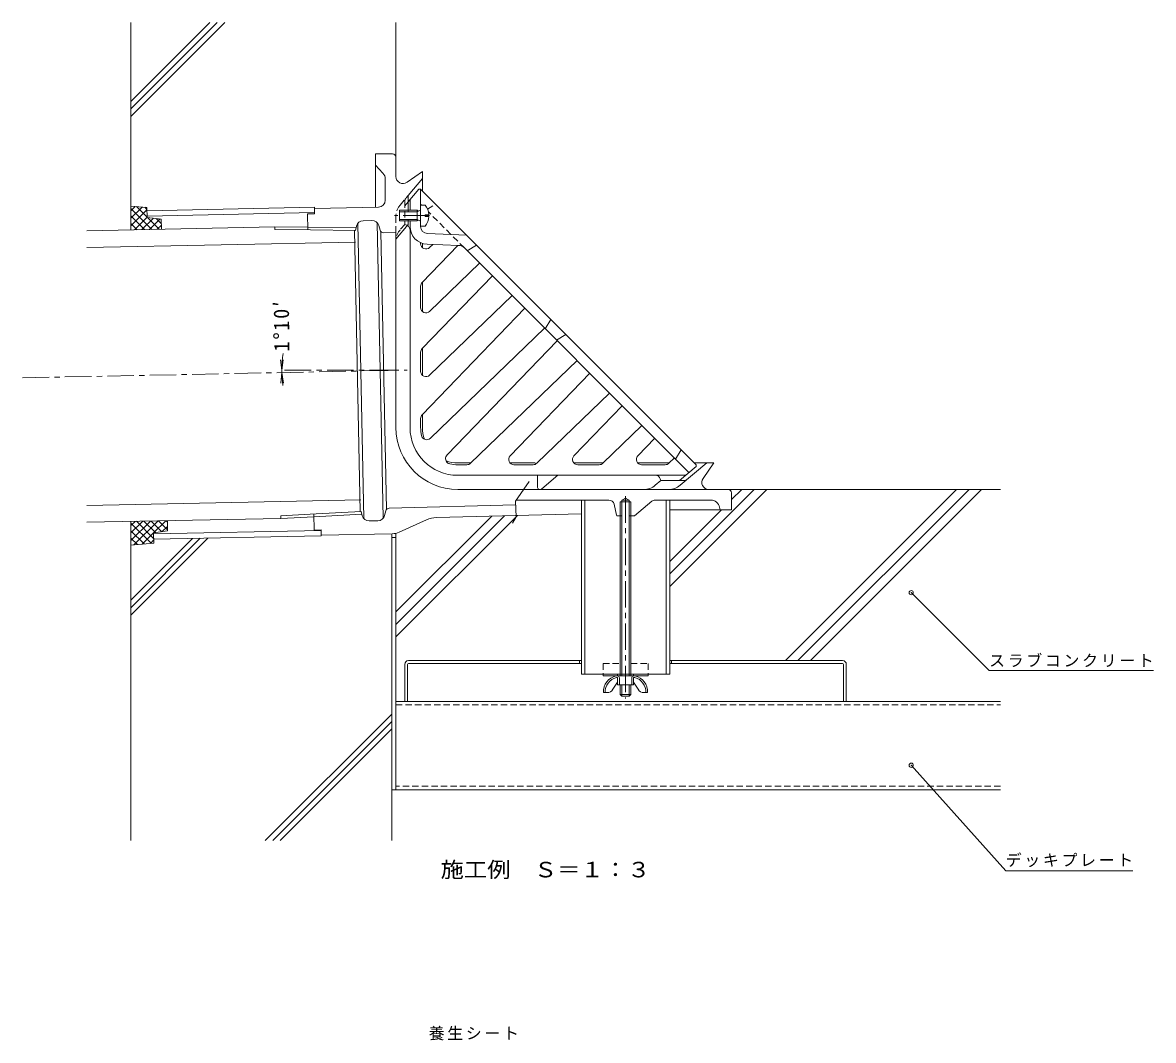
# Model space of a CAD drawing. Units: millimetres, scale not verified. Extents: x -790 to 782, y -582 to 568.
# Drawn here: x 141 to 782, y -8 to 568 of the extents above; entities that cross this region are included whole.
import ezdxf
from ezdxf.enums import TextEntityAlignment as Align

# ---------------------------------------------------------------- set-up
doc = ezdxf.new("R2010")
doc.units = ezdxf.units.MM
doc.header["$LTSCALE"] = 3
doc.header["$PDMODE"] = 32
doc.header["$PDSIZE"] = 2.4
doc.linetypes.add('CHAIN1', pattern=[8, 5, -1, 1, -1])
doc.linetypes.add('DASHED1', pattern=[1.8, 1.2, -0.6])
for name, color, linetype, lineweight in [('3-0', 4, 'Continuous', 9), ('3-2', 6, 'Continuous', 9), ('3-3', 4, 'Continuous', 9), ('3-4', 7, 'Continuous', 9), ('3-5', 7, 'Continuous', 9), ('3-6', 6, 'Continuous', 9), ('3-9', 7, 'Continuous', 9), ('3-A', 2, 'Continuous', 9), ('3-B', 3, 'Continuous', 9), ('3-C', 6, 'Continuous', 9), ('3-D', 7, 'Continuous', 9), ('3-F', 7, 'Continuous', 9)]:
    doc.layers.add(name, color=color, linetype=linetype, lineweight=lineweight)
doc.styles.add('ＭＳ ゴシック', font='')
doc.styles.get('ＭＳ ゴシック').set_extended_font_data('MS Gothic')

msp = doc.modelspace()

# ---------------------------------------------------------------- linework, layer by layer
at = {"layer": '3-0'}
for p, q in [((350.8, 493.975), (341.3, 493.975)), ((341.3, 463.737), (341.3, 493.975)), ((345.456, 483.018), (341.3, 487.475)), ((352.8, 481.156), (352.8, 491.975)), ((359.094, 477.88), (367.8, 483.975)), ((367.8, 472.975), (367.8, 483.975)), ((346.8, 467.768), (346.8, 479.608)), ((359.8, 470.441), (367.8, 479.975)), ((359.8, 461.105), (359.8, 470.441)), ((342.881, 463.769), (306.738, 463.033)), ((302.8, 459.952), (302.984, 450.892)), ((334.612, 287.504), (331.209, 454.59)), ((339.161, 456.192), (334.252, 456.092)), ((345.611, 287.662), (342.205, 454.879)), ((359.8, 453.975), (359.8, 456.845)), ((302.954, 452.369), (330.21, 452.072)), ((304.463, 450.874), (329.849, 450.598)), ((332.532, 291.408), (329.29, 450.604)), ((329.849, 450.598), (330.448, 453.044)), ((343.876, 450.737), (343.065, 453.369)), ((347.51, 292.646), (344.305, 449.982)), ((345.828, 449.326), (352.8, 449.468)), ((359.8, 453.975), (352.8, 445.633)), ((352.8, 449.468), (352.8, 338.975)), ((367.8, 440.85), (367.8, 443.285)), ((367.8, 404.711), (367.8, 421.311)), ((367.8, 368.572), (367.8, 383.725)), ((367.8, 338.975), (367.8, 346.466)), ((395.29, 318.975), (387.8, 318.975)), ((431.423, 318.975), (417.396, 318.975)), ((453.535, 318.975), (470.136, 318.975)), ((489.674, 318.975), (507.559, 318.975)), ((513.711, 306.315), (528.8, 318.975)), ((521.8, 318.975), (532.8, 318.975)), ((526.704, 310.27), (532.8, 318.975)), ((432.923, 311.975), (432.923, 305.442)), ((444.457, 311.975), (435.332, 304.318)), ((502.8, 308.975), (499.629, 306.315)), ((515.79, 308.975), (502.8, 308.975)), ((540.8, 303.975), (387.8, 303.975)), ((542.8, 301.975), (542.8, 292.475)), ((420.558, 295.205), (348.995, 293.366)), ((473.393, 297.975), (420.951, 297.975)), ((477.713, 289.367), (476.322, 295.626)), ((480.8, 297.975), (484.8, 297.975)), ((484.8, 297.975), (482.8, 299.13)), ((484.8, 296.975), (484.8, 297.975)), ((487.939, 289.092), (497.689, 297.274)), ((531.127, 297.975), (499.617, 297.975)), ((306.26, 290.05), (306.444, 280.989)), ((306.29, 288.573), (333.511, 289.979)), ((307.737, 290.128), (333.09, 291.437)), ((333.09, 291.437), (333.789, 289.017)), ((346.408, 289.206), (347.113, 291.877)), ((457.8, 290.16), (375.831, 288.054)), ((478.201, 288.975), (480.8, 288.975)), ((484.8, 288.975), (487.618, 288.975)), ((507.8, 292.475), (542.8, 292.475)), ((536.046, 293.87), (536.3, 292.475)), ((342.622, 286.227), (337.713, 286.127)), ((370.036, 286.726), (354.667, 279.777)), ((306.444, 280.989), (310.443, 281.071)), ((310.504, 278.071), (310.443, 281.071)), ((350.751, 278.891), (310.504, 278.071))]:
    msp.add_line(p, q, dxfattribs=at)
at = {"layer": '3-0', "linetype": 'DASHED1'}
for p, q in [((355.139, 464.887), (359.8, 470.441)), ((357.8, 466.966), (357.8, 453.975)), ((352.8, 458.459), (352.8, 449.468)), ((357.8, 453.975), (355.139, 450.805))]:
    msp.add_line(p, q, dxfattribs=at)
at = {"layer": '3-0', "linetype": 'CHAIN1'}
for p, q in [((371.831, 458.975), (352.01, 458.975)), ((141.464, 367.148), (359.089, 371.58)), ((352.8, 371.452), (287.786, 371.452)), ((482.8, 300.159), (482.8, 185.656))]:
    msp.add_line(p, q, dxfattribs=at)
at = {"layer": '3-0'}
for points in [[(302.8, 459.952), (306.799, 460.034), (306.738, 463.033)], [(480.8, 296.975), (480.8, 297.975), (482.8, 299.13)]]:
    msp.add_lwpolyline(points, dxfattribs=at)
for centre, radius, start, end in [((350.8, 491.975), 2, 0, 90), ((341.8, 479.608), 5, 0, 43.00027), ((356.8, 481.156), 4, 180, 305.00014), ((342.8, 467.768), 4, 271.16661, 0), ((334.333, 452.092), 4, 91.1666, 166.23476), ((339.242, 452.192), 4, 17.11214, 91.1666), ((345.787, 451.326), 2, 197.11172, 271.16704), ((387.8, 338.975), 35, 180, 270), ((387.8, 338.975), 20, 180, 199.25224), ((387.8, 338.975), 20, 250.74802, 270), ((431.423, 317.475), 1.5, 51.43167, 90), ((515.79, 311.975), 3, 270, 309.99988), ((529.98, 307.975), 4, 144.99966, 270), ((434.39, 305.442), 1.466, 180, 309.99966), ((493.201, 313.975), 10, 270, 310.00006), ((507.284, 313.975), 10, 270, 309.99991), ((540.8, 301.975), 2, 0, 90), ((473.393, 294.976), 3, 12.52844, 90), ((499.617, 294.975), 3, 90, 129.99988), ((531.127, 292.975), 5, 10.30489, 90), ((337.632, 290.126), 4, 196.09807, 271.16705), ((342.541, 290.226), 4, 271.16661, 345.22124), ((349.047, 291.367), 2, 91.47194, 165.22124), ((478.201, 289.476), 0.5, 192.5282, 270), ((487.618, 289.475), 0.5, 270, 309.9993), ((376.216, 273.059), 15, 91.47188, 114.33066), ((350.547, 288.889), 10, 271.16652, 294.33054)]:
    msp.add_arc(centre, radius, start, end, dxfattribs=at)
at = {"layer": '3-0', "linetype": 'DASHED1'}
for centre, radius, start in [((360.8, 466.966), 3, 139.99997), ((362.8, 458.459), 10, 139.99985), ((362.8, 444.377), 10, 140.00005)]:
    msp.add_arc(centre, radius, start, 180, dxfattribs=at)
at = {"layer": '3-2'}
for p, q in [((365.8, 473.975), (359.8, 466.825)), ((365.8, 473.975), (366.8, 473.975)), ((366.8, 473.975), (366.8, 452.824)), ((366.8, 473.975), (522.8, 317.975)), ((360.8, 461.975), (360.8, 468.017)), ((360.8, 338.975), (360.8, 455.975)), ((370.646, 448.827), (392.8, 447.975)), ((366.8, 443.086), (366.8, 443.659)), ((367.642, 421.148), (387.931, 442.158)), ((388.262, 442.146), (370.415, 442.832)), ((371.884, 440.928), (373.724, 442.705)), ((393.153, 439.137), (398.456, 442.319)), ((391.605, 440.685), (518.73, 313.56)), ((371.884, 404.789), (400.178, 432.112)), ((367.642, 383.725), (407.397, 424.893)), ((366.8, 406.947), (366.8, 419.064)), ((371.884, 368.65), (418.563, 413.727)), ((367.642, 346.302), (425.782, 406.508)), ((440.557, 400.218), (437.375, 394.915)), ((436.947, 395.342), (372.31, 332.923)), ((449.042, 391.733), (443.739, 388.551)), ((444.167, 388.123), (381.747, 323.486)), ((366.8, 370.808), (366.8, 381.641)), ((395.126, 318.817), (455.332, 376.957)), ((417.474, 323.059), (462.551, 369.738)), ((432.549, 318.817), (473.717, 358.573)), ((453.613, 323.059), (480.936, 351.353)), ((366.8, 338.975), (366.8, 344.218)), ((469.972, 318.817), (492.102, 340.188)), ((489.752, 323.059), (499.321, 332.969)), ((507.395, 318.817), (510.487, 321.803)), ((514.314, 326.461), (511.132, 321.157)), ((393.042, 317.975), (387.8, 317.975)), ((430.465, 317.975), (419.632, 317.975)), ((467.888, 317.975), (455.771, 317.975)), ((505.311, 317.975), (491.91, 317.975)), ((522.8, 316.975), (513.266, 308.975)), ((522.8, 316.975), (522.8, 317.975)), ((516.841, 311.975), (387.8, 311.975)), ((502.483, 309.924), (502.8, 308.975))]:
    msp.add_line(p, q, dxfattribs=at)
at = {"layer": '3-2', "linetype": 'DASHED1'}
for p, q in [((359.8, 466.825), (357.8, 464.441)), ((367.314, 464.975), (366.8, 465.49)), ((370.671, 462.722), (375.285, 465.49)), ((391.605, 440.685), (371.166, 461.123)), ((358.748, 453.659), (357.8, 453.975))]:
    msp.add_line(p, q, dxfattribs=at)
msp.add_arc((357.8, 450.813), 3, 59.60564, 71.56497, dxfattribs=at)
at = {"layer": '3-2'}
for centre, radius, start, end in [((357.8, 450.813), 3, 0, 59.60564), ((370.8, 452.824), 10, 180, 267.79723), ((370.8, 452.824), 4, 180, 267.79723), ((369.8, 443.086), 3, 180.00017, 313.99998), ((388.069, 437.149), 5, 44.9998, 87.79738), ((369.8, 419.064), 3, 136.00002, 179.9995), ((369.8, 406.947), 3, 180.00017, 313.99998), ((369.8, 381.641), 3, 136.00002, 179.99966), ((369.8, 370.808), 3, 179.99983, 313.99997), ((369.8, 344.218), 3, 136.00002, 179.9995), ((387.8, 338.975), 27, 180, 270), ((387.8, 338.975), 21, 180, 192.49577), ((370.226, 335.081), 3, 192.49617, 313.99998), ((383.905, 321.402), 3, 136.00002, 227.37724), ((419.632, 320.975), 3, 136.00003, 270.00017), ((455.771, 320.975), 3, 136.00002, 269.99983), ((491.91, 320.975), 3, 136.00002, 269.99983), ((383.905, 321.402), 3, 227.43398, 257.50409), ((387.8, 338.975), 21, 257.50401, 270), ((393.042, 320.975), 3, 270.0005, 313.99998), ((430.465, 320.975), 3, 270.00034, 313.99998), ((467.888, 320.975), 3, 270.0005, 313.99998), ((505.311, 320.975), 3, 270, 313.99974), ((499.637, 308.975), 3, 18.43503, 90)]:
    msp.add_arc(centre, radius, start, end, dxfattribs=at)
at = {"layer": '3-3'}
for p, q in [((211.856, 461.747), (306.724, 463.679)), ((306.738, 463.033), (306.724, 463.679)), ((211.917, 458.747), (306.786, 460.68)), ((215.582, 278.785), (310.451, 280.717)), ((215.643, 275.785), (310.512, 277.717)), ((310.512, 277.717), (310.504, 278.071)), ((470.05, 199.475), (470.05, 198.476)), ((470.05, 198.476), (495.55, 198.476)), ((478.3, 199.475), (478.3, 198.476)), ((487.3, 199.475), (487.3, 198.476)), ((495.55, 199.475), (495.55, 198.476))]:
    msp.add_line(p, q, dxfattribs=at)
at = {"layer": '3-3', "linetype": 'DASHED1'}
for p, q in [((470.05, 205.476), (470.05, 199.475)), ((470.05, 205.476), (479.8, 205.476)), ((485.8, 205.476), (495.55, 205.476)), ((495.55, 205.476), (495.55, 199.475))]:
    msp.add_line(p, q, dxfattribs=at)
at = {"layer": '3-4', "color": 6}
for p, q in [((202.8, 464.417), (211.818, 463.6)), ((211.818, 463.6), (211.935, 457.852)), ((211.935, 457.852), (219.954, 457.015)), ((219.954, 457.015), (220.071, 451.266)), ((223.43, 286.3), (223.548, 280.551)), ((215.57, 279.389), (223.548, 280.551)), ((215.57, 279.389), (215.687, 273.64)), ((215.687, 273.64), (202.8, 272.377))]:
    msp.add_line(p, q, dxfattribs=at)
at = {"layer": '3-5'}
for p, q in [((644.528, 245.557), (688.648, 201.438)), ((688.648, 201.438), (781.648, 201.438)), ((644.528, 147.877), (698.048, 88.193)), ((698.048, 88.193), (770.048, 88.193))]:
    msp.add_line(p, q, dxfattribs=at)
for p in [(644.528, 245.557), (644.528, 147.877)]:
    msp.add_point(p, dxfattribs=at)
at = {"layer": '3-6'}
for p, q in [((202.8, 568.226), (202.8, 450.914)), ((202.8, 515.167), (255.859, 568.226)), ((202.8, 519.41), (251.616, 568.226)), ((202.8, 523.653), (247.373, 568.226)), ((352.8, 491.975), (352.8, 568.226)), ((202.8, 461.765), (205.232, 464.197)), ((202.8, 457.522), (209.122, 463.845)), ((202.8, 463.063), (214.706, 451.157)), ((202.8, 453.279), (211.844, 462.324)), ((205.976, 464.129), (211.929, 458.177)), ((210.641, 463.707), (211.84, 462.508)), ((202.8, 458.82), (210.548, 451.072)), ((202.8, 454.578), (206.39, 450.988)), ((204.716, 450.953), (211.929, 458.166)), ((209.047, 451.042), (215.486, 457.481)), ((212.291, 457.814), (218.864, 451.242)), ((213.378, 451.13), (219.328, 457.08)), ((217.028, 457.32), (220.008, 454.34)), ((217.709, 451.218), (220.025, 453.534)), ((457.8, 297.975), (457.8, 199.475)), ((459.8, 297.975), (459.8, 199.475)), ((505.8, 297.975), (505.8, 199.475)), ((507.8, 297.975), (507.8, 199.475)), ((202.8, 275.089), (213.816, 286.104)), ((202.8, 279.331), (209.485, 286.016)), ((202.8, 283.574), (205.154, 285.928)), ((202.8, 105.204), (202.8, 285.88)), ((202.8, 284.872), (214.18, 273.492)), ((204.497, 272.543), (218.146, 286.193)), ((205.97, 285.945), (215.633, 276.282)), ((210.128, 286.029), (216.616, 279.541)), ((214.286, 286.114), (220.319, 280.081)), ((215.588, 279.391), (222.477, 286.281)), ((218.444, 286.199), (223.536, 281.106)), ((220.554, 280.115), (223.497, 283.057)), ((222.602, 286.283), (223.448, 285.437)), ((202.8, 280.63), (210.316, 273.114)), ((202.8, 232.821), (246.391, 276.412)), ((202.8, 276.387), (206.452, 272.735)), ((202.8, 237.064), (242.06, 276.324)), ((202.8, 241.306), (237.729, 276.236)), ((209.201, 273.004), (215.57, 279.374)), ((213.904, 273.465), (215.655, 275.216)), ((457.8, 199.475), (507.8, 199.475)), ((278.83, 105.204), (350.5, 176.874)), ((283.072, 105.204), (350.5, 172.632)), ((287.315, 105.204), (350.5, 168.389)), ((350.499, 133.975), (350.499, 105.204))]:
    msp.add_line(p, q, dxfattribs=at)
at = {"layer": '3-9'}
for p, q in [((562.719, 303.975), (507.8, 249.056)), ((555.648, 303.975), (507.8, 256.127)), ((540.8, 303.975), (695.063, 303.975)), ((548.577, 303.975), (542.8, 298.198)), ((670.229, 303.976), (573.33, 207.076)), ((677.301, 303.976), (580.401, 207.076)), ((684.372, 303.976), (587.472, 207.076)), ((421.561, 289.233), (352.8, 220.472)), ((414.303, 289.046), (352.8, 227.543)), ((407.045, 288.86), (352.8, 234.614)), ((537.077, 292.475), (507.8, 263.198)), ((350.499, 278.886), (350.499, 133.975)), ((350.499, 276.793), (352.8, 276.793)), ((352.8, 279.146), (352.8, 133.975)), ((357.8, 183.975), (352.8, 183.975)), ((607.8, 183.975), (695.063, 183.975)), ((695.063, 133.975), (350.499, 133.975))]:
    msp.add_line(p, q, dxfattribs=at)
at = {"layer": '3-9', "linetype": 'DASHED1'}
for p, q in [((352.8, 181.975), (695.063, 181.975)), ((695.063, 135.975), (352.8, 135.975))]:
    msp.add_line(p, q, dxfattribs=at)
at = {"layer": '3-A'}
for p, q in [((354.8, 461.975), (354.8, 455.975)), ((364.8, 461.975), (354.8, 461.975)), ((364.8, 461.105), (354.8, 461.105)), ((364.8, 461.105), (366.672, 462.157)), ((364.8, 461.975), (365.563, 461.534)), ((364.8, 461.975), (364.8, 455.975)), ((369.4, 464.975), (366.8, 464.975)), ((364.8, 456.845), (354.8, 456.845)), ((364.8, 455.975), (354.8, 455.975)), ((364.8, 456.845), (366.672, 455.793)), ((364.8, 455.975), (365.563, 456.416)), ((369.4, 458.496), (369.4, 459.455)), ((371.388, 459.455), (369.4, 459.455)), ((371.388, 458.496), (369.4, 458.496)), ((369.4, 452.976), (366.8, 452.976)), ((479.8, 296.975), (485.8, 296.975)), ((479.8, 296.975), (479.8, 198.476)), ((480.8, 296.975), (480.8, 198.476)), ((484.8, 296.975), (484.8, 198.476)), ((485.8, 296.975), (485.8, 198.476)), ((475.696, 190.843), (478.3, 194.976)), ((478.1, 197.475), (477.614, 197.475)), ((478.3, 193.476), (478.3, 197.276)), ((478.3, 193.476), (487.3, 193.476)), ((479.299, 197.276), (479.299, 193.476)), ((479.8, 193.475), (479.8, 187.975)), ((480.8, 193.475), (480.8, 186.975)), ((484.8, 193.475), (484.8, 186.975)), ((485.8, 193.475), (485.8, 187.975)), ((486.3, 197.276), (486.3, 193.476)), ((487.3, 193.476), (487.3, 197.276)), ((489.903, 190.843), (487.3, 194.976)), ((487.5, 197.475), (487.985, 197.475)), ((472.311, 188.976), (470.3, 188.976)), ((479.8, 187.975), (485.8, 187.975)), ((493.288, 188.976), (495.3, 188.976))]:
    msp.add_line(p, q, dxfattribs=at)
msp.add_lwpolyline([(479.8, 187.975), (480.8, 186.975), (484.8, 186.975), (485.8, 187.975)], dxfattribs=at)
for centre, radius, start, end in [((366.55, 462.375), 0.25, 299.32918, 0), ((361.4, 458.975), 10, 2.74562, 36.86987), ((366.55, 455.575), 0.25, 0, 60.67082), ((361.4, 458.975), 10, 323.13013, 357.25438), ((479.536, 189.454), 9.248, 102.71823, 182.96507), ((478.1, 197.276), 1.2, 0, 90), ((487.5, 197.276), 1.2, 90, 180), ((486.063, 189.454), 9.248, 357.03493, 77.28177), ((479.536, 189.454), 8.248, 103.47058, 182.96507), ((478.1, 197.276), 0.2, 0, 90), ((487.5, 197.276), 0.2, 90, 180), ((486.063, 189.454), 8.248, 357.03493, 76.52942), ((472.311, 192.976), 4, 270, 327.78351), ((493.288, 192.976), 4, 212.21649, 270)]:
    msp.add_arc(centre, radius, start, end, dxfattribs=at)
at = {"layer": '3-B'}
for p, q in [((357.8, 204.975), (357.8, 183.975)), ((359.4, 204.975), (359.4, 183.975)), ((359.9, 207.075), (457.8, 207.075)), ((457.8, 205.476), (359.9, 205.476)), ((456.8, 207.075), (456.8, 205.476)), ((507.8, 207.075), (605.7, 207.075)), ((605.7, 205.476), (507.8, 205.476)), ((508.8, 207.075), (508.8, 205.476)), ((606.199, 204.975), (606.199, 183.975)), ((607.8, 204.975), (607.8, 183.975)), ((357.8, 183.975), (607.8, 183.975))]:
    msp.add_line(p, q, dxfattribs=at)
for centre, radius, start, end in [((359.9, 204.975), 2.1, 90, 180), ((359.9, 204.975), 0.5, 90, 180), ((605.7, 204.975), 2.1, 0, 90), ((605.7, 204.975), 0.5, 0, 90)]:
    msp.add_arc(centre, radius, start, end, dxfattribs=at)
at = {"layer": '3-C'}
for p, q in [((284.297, 452.574), (177.8, 450.405)), ((304.463, 450.876), (284.281, 451.096)), ((329.964, 444.002), (177.8, 440.903)), ((332.937, 298.032), (177.8, 294.873)), ((307.737, 290.126), (287.58, 289.085)), ((287.657, 287.608), (177.8, 285.371))]:
    msp.add_line(p, q, dxfattribs=at)
for points in [[(303.015, 452.37), (284.297, 452.574), (284.281, 451.096)], [(306.351, 288.574), (287.657, 287.608), (287.58, 289.085)]]:
    msp.add_lwpolyline(points, dxfattribs=at)
at = {"layer": '3-D'}
msp.add_line((428.221, 308.55), (420.481, 297.292), dxfattribs=at)
msp.add_line((428.221, 308.55), (420.481, 297.292), dxfattribs=at)
for points in [[(420.481, 297.292), (420.807, 288.496), (418.852, 284.803)], [(420.481, 297.292), (420.807, 288.496), (418.852, 284.804)]]:
    msp.add_lwpolyline(points, dxfattribs=at)
at = {"layer": '3-F'}
for p, q in [((288.248, 371.452), (287.465, 377.401)), ((288.248, 371.452), (289.032, 377.401)), ((288.262, 370.138), (287.6, 364.174)), ((288.262, 370.138), (289.166, 364.206))]:
    msp.add_line(p, q, dxfattribs=at)
msp.add_arc((352.799, 371.452), 64.55, 171.62926, 187.68095, dxfattribs=at)

# ---------------------------------------------------------------- texts
at = {"layer": '3-5', "color": 2, "style": 'ＭＳ ゴシック', "width": 1.1}
msp.add_text('施工例\u3000Ｓ＝１：３', height=8.798, dxfattribs=at).set_placement((378.086, 81.754), align=Align.BOTTOM_LEFT)
at = {"layer": '3-5', "char_height": 6.598, "attachment_point": 7, "style": 'ＭＳ ゴシック'}
for s, insert in [('\\T1.17;スラブコンクリート', (688.648, 203.438)), ('\\T1.17;デッキプレート', (698.048, 90.193)), ('\\T1.17;養生シート', (371.345, -7.869))]:
    msp.add_mtext(s, dxfattribs=dict(at, insert=insert))
at = {"layer": '3-F', "color": 2, "insert": (292.667, 382.082), "char_height": 8.798, "attachment_point": 7, "rotation": 90.583, "style": 'ＭＳ ゴシック'}
msp.add_mtext('\\T1.19;\\W0.95;1°10′', dxfattribs=at)

doc.saveas('drawing.dxf')
